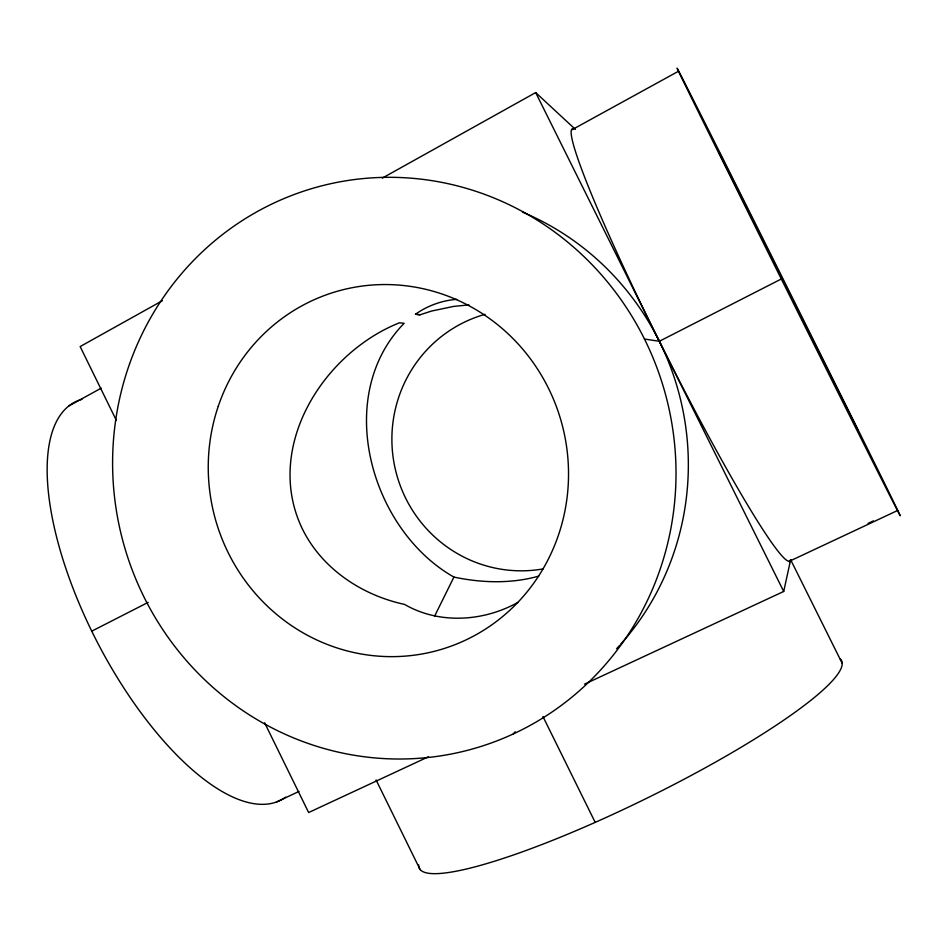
<?xml version="1.0" encoding="UTF-8"?>
<svg xmlns="http://www.w3.org/2000/svg" width="945" height="945" viewBox="0 0 945 945"><rect width="100%" height="100%" fill="white"/><g stroke="black" fill="none" stroke-linecap="round" stroke-linejoin="round"><path stroke-width="1.42" d="M584.518 684.156L783.712 591.452L790.646 559.747A241.979 17.731 63.3 0 1 666.709 356.029A241.979 17.731 63.3 0 1 573.674 128.792M538.709 576.119C511.162 583.904 481.761 582.959 453.931 577.088L434.606 616.152M513.324 733.922L515.202 731.761M468.968 304.904L453.671 306.404L431.416 311.082L420.053 314.791L415.505 314.212C427.53 305.684 442.059 300.427 456.754 299.364M517.895 602.402C483.556 621.609 439.177 624.527 404.543 604.398C362.053 595.279 322.339 569.02 302.672 529.531C263.194 448.757 321.962 353.737 399.428 322.8L404.141 323.284C332.794 396.215 370.405 529.814 453.931 577.088M162.375 300.711L80.148 346.567L116.4 420.49M382.323 178.085L535.673 92.586L575.387 129.382M68.89 405.937L101.233 388.147M571.63 129.961L678.581 71.206M91.748 631.166L148.164 602.367M781.361 278.964L659.326 341.287L644.466 339.031M868.089 523.388L873.428 520.884M276.353 802.057L298.986 791.437M788.921 561.495L897.75 510.418A245.783 0.78 63.5 0 0 737.561 187.913A245.783 0.78 63.5 0 0 728.938 173.667A245.783 0.78 63.5 0 0 897.75 510.418M428.498 756.756L308.637 812.535L264.624 722.783M415.505 314.212L420.053 314.791M842.113 663.201L790.646 559.747A234.998 21.369 -26.3 0 1 789.772 561.767M535.673 92.586L783.712 591.452M542.95 716.523L595.208 822.398M376.063 779.92L420.182 869.731M522.632 212.164A269.254 260.808 75.9 0 1 620.511 644.407M619.542 645.494A269.254 260.808 75.9 0 1 616.577 648.707M840.081 658.677A235.27 37.493 -26.2 0 1 643.628 799.789A235.27 37.493 -26.2 0 1 418.741 864.947M543.091 568.914A130.729 128.319 78.3 0 1 395.211 468.779A130.729 128.319 78.3 0 1 485.092 314.307M285.673 797.119A224.071 90.413 62.6 0 1 96.378 640.415A224.071 90.413 62.6 0 1 81.943 399.333M858.249 431.026L718.649 151.413L858.249 431.026M218.248 406.303A186.472 179.704 75.4 0 0 422.202 653.94A186.472 179.704 75.4 0 0 524.723 351.552A186.472 179.704 75.4 0 0 218.248 406.303M129.536 364.002A291.497 281.043 75.5 0 0 443.37 755.421A291.497 281.043 75.5 0 0 610.009 285.059A291.497 281.043 75.5 0 0 129.536 364.002"/></g></svg>
